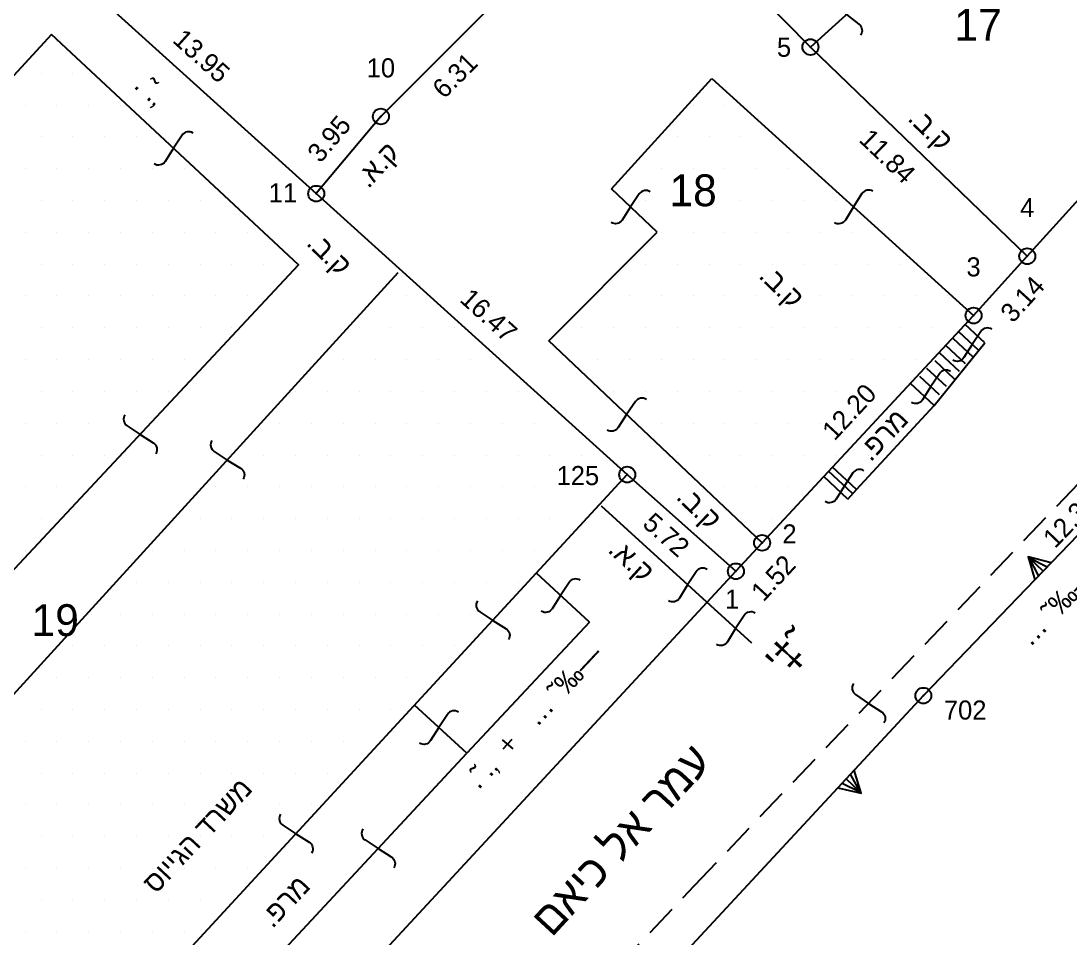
# Model space of a CAD drawing. Header units: feet. Extents: x 199929 to 200372, y 746507 to 746908.
# Drawn here: x 200223.59 to 200264.81, y 746632.27 to 746668.3 of the extents above; entities that cross this region are included whole.
import ezdxf
from ezdxf.enums import TextEntityAlignment as Align

# ---------------------------------------------------------------- set-up
doc = ezdxf.new("R2010")
doc.units = ezdxf.units.FT
doc.header["$LTSCALE"] = 5
doc.header["$MEASUREMENT"] = 0
doc.linetypes.add('HIDDEN', pattern=[0.375, 0.25, -0.125])
doc.layers.get('0').update_dxf_attribs({"linetype": 'CONTINUOUS'})
for name, color, linetype in [('171', 3, 'HIDDEN'), ('1BATIM', 7, 'CONTINUOUS'), ('1KIR-EVEN', 7, 'CONTINUOUS'), ('1MADREGOT', 7, 'CONTINUOUS'), ('1T', 7, 'CONTINUOUS'), ('2NEW_PT', 7, 'CONTINUOUS'), ('701', 3, 'CONTINUOUS'), ('701_H', 3, 'CONTINUOUS'), ('712A', 7, 'CONTINUOUS'), ('728', 3, 'CONTINUOUS'), ('GVUL_C51-', 7, 'CONTINUOUS'), ('NUMLOT_AUTO', 7, 'CONTINUOUS'), ('OLD_FRONTS', 7, 'CONTINUOUS'), ('PRATIM', 7, 'CONTINUOUS'), ('TR_ANOT_FRONTS', 7, 'CONTINUOUS'), ('TR_ANOT_L', 7, 'CONTINUOUS'), ('TR_GUSH_MARKS', 7, 'CONTINUOUS')]:
    doc.layers.add(name, color=color, linetype=linetype)
doc.styles.add('TRHEBTXT', font='HEBTXT.SHX')

# ---------------------------------------------------------------- blocks, each defined once
blk = doc.blocks.new('TRP0002')
at = {"linetype": 'Continuous'}
blk.add_circle((0, 0, 3000), 0.5, dxfattribs=at)
blk.add_point((0, 0))
at = {"style": 'TRHEBTXT', "flags": 8}
blk.add_attdef('NAME', text='', height=1.2, dxfattribs=at).set_placement((0, 2.1), align=Align.BOTTOM_CENTER)
blk.add_attdef('HIGHTM', text='', height=1.6, dxfattribs=at).set_placement((-1, 0), align=Align.RIGHT)
blk.add_attdef('HIGHTC', (1, 0), '', height=1.6, dxfattribs=at)
blk.add_attdef('MARK', text='', height=2, dxfattribs=at).set_placement((0, -1.3), align=Align.TOP_CENTER)
blk = doc.blocks.new('ANOT13')
at = {"style": 'TRHEBTXT', "flags": 8}
blk.add_attdef('TEXT', text='', height=1.28, dxfattribs=at).set_placement((0.044, -1.475), align=Align.TOP_CENTER)
blk = doc.blocks.new('ANOT21')
at = {"style": 'TRHEBTXT', "flags": 8}
blk.add_attdef('TEXT', text='', height=1.28, dxfattribs=at).set_placement((-0.022, -1.475), align=Align.TOP_CENTER)
blk = doc.blocks.new('*X115')
at = {"color": 0}
for p, q in [((200257.5, 746652.5), (200257.5, 746652.5)), ((200258.75, 746652.5), (200258.75, 746652.5)), ((200256.875, 746651.25), (200256.875, 746651.25))]:
    blk.add_line(p, q, dxfattribs=at)
blk = doc.blocks.new('*X117')
at = {"color": 0}
for p, q in [((200225, 746667.5), (200225, 746667.5)), ((200224.375, 746666.25), (200224.375, 746666.25)), ((200225.625, 746666.25), (200225.625, 746666.25)), ((200222.5, 746665), (200222.5, 746665)), ((200223.75, 746665), (200223.75, 746665)), ((200225, 746665), (200225, 746665)), ((200226.25, 746665), (200226.25, 746665)), ((200227.5, 746665), (200227.5, 746665)), ((200221.875, 746663.75), (200221.875, 746663.75)), ((200223.125, 746663.75), (200223.125, 746663.75)), ((200224.375, 746663.75), (200224.375, 746663.75)), ((200225.625, 746663.75), (200225.625, 746663.75)), ((200226.875, 746663.75), (200226.875, 746663.75)), ((200228.125, 746663.75), (200228.125, 746663.75)), ((200220, 746662.5), (200220, 746662.5)), ((200221.25, 746662.5), (200221.25, 746662.5)), ((200222.5, 746662.5), (200222.5, 746662.5)), ((200223.75, 746662.5), (200223.75, 746662.5)), ((200225, 746662.5), (200225, 746662.5)), ((200226.25, 746662.5), (200226.25, 746662.5)), ((200227.5, 746662.5), (200227.5, 746662.5)), ((200228.75, 746662.5), (200228.75, 746662.5)), ((200230, 746662.5), (200230, 746662.5)), ((200219.375, 746661.25), (200219.375, 746661.25)), ((200220.625, 746661.25), (200220.625, 746661.25)), ((200221.875, 746661.25), (200221.875, 746661.25)), ((200223.125, 746661.25), (200223.125, 746661.25)), ((200224.375, 746661.25), (200224.375, 746661.25)), ((200225.625, 746661.25), (200225.625, 746661.25)), ((200226.875, 746661.25), (200226.875, 746661.25)), ((200228.125, 746661.25), (200228.125, 746661.25)), ((200229.375, 746661.25), (200229.375, 746661.25)), ((200230.625, 746661.25), (200230.625, 746661.25)), ((200218.75, 746660), (200218.75, 746660)), ((200220, 746660), (200220, 746660)), ((200221.25, 746660), (200221.25, 746660)), ((200222.5, 746660), (200222.5, 746660)), ((200223.75, 746660), (200223.75, 746660)), ((200225, 746660), (200225, 746660)), ((200226.25, 746660), (200226.25, 746660)), ((200227.5, 746660), (200227.5, 746660)), ((200228.75, 746660), (200228.75, 746660)), ((200230, 746660), (200230, 746660)), ((200231.25, 746660), (200231.25, 746660)), ((200232.5, 746660), (200232.5, 746660)), ((200216.875, 746658.75), (200216.875, 746658.75)), ((200218.125, 746658.75), (200218.125, 746658.75)), ((200219.375, 746658.75), (200219.375, 746658.75)), ((200220.625, 746658.75), (200220.625, 746658.75)), ((200221.875, 746658.75), (200221.875, 746658.75)), ((200223.125, 746658.75), (200223.125, 746658.75)), ((200224.375, 746658.75), (200224.375, 746658.75)), ((200225.625, 746658.75), (200225.625, 746658.75)), ((200226.875, 746658.75), (200226.875, 746658.75)), ((200228.125, 746658.75), (200228.125, 746658.75)), ((200229.375, 746658.75), (200229.375, 746658.75)), ((200230.625, 746658.75), (200230.625, 746658.75)), ((200231.875, 746658.75), (200231.875, 746658.75)), ((200233.125, 746658.75), (200233.125, 746658.75)), ((200234.375, 746658.75), (200234.375, 746658.75)), ((200216.25, 746657.5), (200216.25, 746657.5)), ((200217.5, 746657.5), (200217.5, 746657.5)), ((200218.75, 746657.5), (200218.75, 746657.5)), ((200220, 746657.5), (200220, 746657.5)), ((200221.25, 746657.5), (200221.25, 746657.5)), ((200222.5, 746657.5), (200222.5, 746657.5)), ((200223.75, 746657.5), (200223.75, 746657.5)), ((200225, 746657.5), (200225, 746657.5)), ((200226.25, 746657.5), (200226.25, 746657.5)), ((200227.5, 746657.5), (200227.5, 746657.5)), ((200228.75, 746657.5), (200228.75, 746657.5)), ((200230, 746657.5), (200230, 746657.5)), ((200231.25, 746657.5), (200231.25, 746657.5)), ((200232.5, 746657.5), (200232.5, 746657.5)), ((200214.375, 746656.25), (200214.375, 746656.25)), ((200215.625, 746656.25), (200215.625, 746656.25)), ((200216.875, 746656.25), (200216.875, 746656.25)), ((200218.125, 746656.25), (200218.125, 746656.25)), ((200219.375, 746656.25), (200219.375, 746656.25)), ((200220.625, 746656.25), (200220.625, 746656.25)), ((200221.875, 746656.25), (200221.875, 746656.25)), ((200223.125, 746656.25), (200223.125, 746656.25)), ((200224.375, 746656.25), (200224.375, 746656.25)), ((200225.625, 746656.25), (200225.625, 746656.25)), ((200226.875, 746656.25), (200226.875, 746656.25)), ((200228.125, 746656.25), (200228.125, 746656.25)), ((200229.375, 746656.25), (200229.375, 746656.25)), ((200230.625, 746656.25), (200230.625, 746656.25)), ((200231.875, 746656.25), (200231.875, 746656.25)), ((200213.75, 746655), (200213.75, 746655)), ((200215, 746655), (200215, 746655)), ((200216.25, 746655), (200216.25, 746655)), ((200217.5, 746655), (200217.5, 746655)), ((200218.75, 746655), (200218.75, 746655)), ((200220, 746655), (200220, 746655)), ((200221.25, 746655), (200221.25, 746655)), ((200222.5, 746655), (200222.5, 746655)), ((200223.75, 746655), (200223.75, 746655)), ((200225, 746655), (200225, 746655)), ((200226.25, 746655), (200226.25, 746655)), ((200227.5, 746655), (200227.5, 746655)), ((200228.75, 746655), (200228.75, 746655)), ((200230, 746655), (200230, 746655)), ((200213.125, 746653.75), (200213.125, 746653.75)), ((200214.375, 746653.75), (200214.375, 746653.75)), ((200215.625, 746653.75), (200215.625, 746653.75)), ((200216.875, 746653.75), (200216.875, 746653.75)), ((200218.125, 746653.75), (200218.125, 746653.75)), ((200219.375, 746653.75), (200219.375, 746653.75)), ((200220.625, 746653.75), (200220.625, 746653.75)), ((200221.875, 746653.75), (200221.875, 746653.75)), ((200223.125, 746653.75), (200223.125, 746653.75)), ((200224.375, 746653.75), (200224.375, 746653.75)), ((200225.625, 746653.75), (200225.625, 746653.75)), ((200226.875, 746653.75), (200226.875, 746653.75)), ((200228.125, 746653.75), (200228.125, 746653.75)), ((200229.375, 746653.75), (200229.375, 746653.75)), ((200213.75, 746652.5), (200213.75, 746652.5)), ((200215, 746652.5), (200215, 746652.5)), ((200216.25, 746652.5), (200216.25, 746652.5)), ((200217.5, 746652.5), (200217.5, 746652.5)), ((200218.75, 746652.5), (200218.75, 746652.5)), ((200220, 746652.5), (200220, 746652.5)), ((200221.25, 746652.5), (200221.25, 746652.5)), ((200222.5, 746652.5), (200222.5, 746652.5)), ((200223.75, 746652.5), (200223.75, 746652.5)), ((200225, 746652.5), (200225, 746652.5)), ((200226.25, 746652.5), (200226.25, 746652.5)), ((200227.5, 746652.5), (200227.5, 746652.5)), ((200215.625, 746651.25), (200215.625, 746651.25)), ((200216.875, 746651.25), (200216.875, 746651.25)), ((200218.125, 746651.25), (200218.125, 746651.25)), ((200219.375, 746651.25), (200219.375, 746651.25)), ((200220.625, 746651.25), (200220.625, 746651.25)), ((200221.875, 746651.25), (200221.875, 746651.25)), ((200223.125, 746651.25), (200223.125, 746651.25)), ((200224.375, 746651.25), (200224.375, 746651.25)), ((200225.625, 746651.25), (200225.625, 746651.25)), ((200226.875, 746651.25), (200226.875, 746651.25)), ((200216.25, 746650), (200216.25, 746650)), ((200217.5, 746650), (200217.5, 746650)), ((200218.75, 746650), (200218.75, 746650)), ((200220, 746650), (200220, 746650)), ((200221.25, 746650), (200221.25, 746650)), ((200222.5, 746650), (200222.5, 746650)), ((200223.75, 746650), (200223.75, 746650)), ((200225, 746650), (200225, 746650)), ((200226.25, 746650), (200226.25, 746650)), ((200218.125, 746648.75), (200218.125, 746648.75)), ((200219.375, 746648.75), (200219.375, 746648.75)), ((200220.625, 746648.75), (200220.625, 746648.75)), ((200221.875, 746648.75), (200221.875, 746648.75)), ((200223.125, 746648.75), (200223.125, 746648.75)), ((200224.375, 746648.75), (200224.375, 746648.75)), ((200220, 746647.5), (200220, 746647.5)), ((200221.25, 746647.5), (200221.25, 746647.5)), ((200222.5, 746647.5), (200222.5, 746647.5)), ((200223.75, 746647.5), (200223.75, 746647.5)), ((200220.625, 746646.25), (200220.625, 746646.25)), ((200221.875, 746646.25), (200221.875, 746646.25))]:
    blk.add_line(p, q, dxfattribs=at)
blk = doc.blocks.new('*X119')
at = {"color": 0}
for p, q in [((200250, 746665), (200250, 746665)), ((200251.25, 746665), (200251.25, 746665)), ((200249.375, 746663.75), (200249.375, 746663.75)), ((200250.625, 746663.75), (200250.625, 746663.75)), ((200251.875, 746663.75), (200251.875, 746663.75)), ((200253.125, 746663.75), (200253.125, 746663.75)), ((200248.75, 746662.5), (200248.75, 746662.5)), ((200250, 746662.5), (200250, 746662.5)), ((200251.25, 746662.5), (200251.25, 746662.5)), ((200252.5, 746662.5), (200252.5, 746662.5)), ((200253.75, 746662.5), (200253.75, 746662.5)), ((200248.125, 746661.25), (200248.125, 746661.25)), ((200249.375, 746661.25), (200249.375, 746661.25)), ((200250.625, 746661.25), (200250.625, 746661.25)), ((200251.875, 746661.25), (200251.875, 746661.25)), ((200253.125, 746661.25), (200253.125, 746661.25)), ((200254.375, 746661.25), (200254.375, 746661.25)), ((200255.625, 746661.25), (200255.625, 746661.25)), ((200248.75, 746660), (200248.75, 746660)), ((200250, 746660), (200250, 746660)), ((200251.25, 746660), (200251.25, 746660)), ((200252.5, 746660), (200252.5, 746660)), ((200253.75, 746660), (200253.75, 746660)), ((200255, 746660), (200255, 746660)), ((200256.25, 746660), (200256.25, 746660)), ((200248.125, 746658.75), (200248.125, 746658.75)), ((200249.375, 746658.75), (200249.375, 746658.75)), ((200250.625, 746658.75), (200250.625, 746658.75)), ((200251.875, 746658.75), (200251.875, 746658.75)), ((200253.125, 746658.75), (200253.125, 746658.75)), ((200254.375, 746658.75), (200254.375, 746658.75)), ((200255.625, 746658.75), (200255.625, 746658.75)), ((200256.875, 746658.75), (200256.875, 746658.75)), ((200258.125, 746658.75), (200258.125, 746658.75)), ((200246.25, 746657.5), (200246.25, 746657.5)), ((200247.5, 746657.5), (200247.5, 746657.5)), ((200248.75, 746657.5), (200248.75, 746657.5)), ((200250, 746657.5), (200250, 746657.5)), ((200251.25, 746657.5), (200251.25, 746657.5)), ((200252.5, 746657.5), (200252.5, 746657.5)), ((200253.75, 746657.5), (200253.75, 746657.5)), ((200255, 746657.5), (200255, 746657.5)), ((200256.25, 746657.5), (200256.25, 746657.5)), ((200257.5, 746657.5), (200257.5, 746657.5)), ((200258.75, 746657.5), (200258.75, 746657.5)), ((200260, 746657.5), (200260, 746657.5)), ((200245.625, 746656.25), (200245.625, 746656.25)), ((200246.875, 746656.25), (200246.875, 746656.25)), ((200248.125, 746656.25), (200248.125, 746656.25)), ((200249.375, 746656.25), (200249.375, 746656.25)), ((200250.625, 746656.25), (200250.625, 746656.25)), ((200251.875, 746656.25), (200251.875, 746656.25)), ((200253.125, 746656.25), (200253.125, 746656.25)), ((200254.375, 746656.25), (200254.375, 746656.25)), ((200255.625, 746656.25), (200255.625, 746656.25)), ((200256.875, 746656.25), (200256.875, 746656.25)), ((200258.125, 746656.25), (200258.125, 746656.25)), ((200259.375, 746656.25), (200259.375, 746656.25)), ((200246.25, 746655), (200246.25, 746655)), ((200247.5, 746655), (200247.5, 746655)), ((200248.75, 746655), (200248.75, 746655)), ((200250, 746655), (200250, 746655)), ((200251.25, 746655), (200251.25, 746655)), ((200252.5, 746655), (200252.5, 746655)), ((200253.75, 746655), (200253.75, 746655)), ((200255, 746655), (200255, 746655)), ((200256.25, 746655), (200256.25, 746655)), ((200257.5, 746655), (200257.5, 746655)), ((200258.75, 746655), (200258.75, 746655)), ((200246.875, 746653.75), (200246.875, 746653.75)), ((200248.125, 746653.75), (200248.125, 746653.75)), ((200249.375, 746653.75), (200249.375, 746653.75)), ((200250.625, 746653.75), (200250.625, 746653.75)), ((200251.875, 746653.75), (200251.875, 746653.75)), ((200253.125, 746653.75), (200253.125, 746653.75)), ((200254.375, 746653.75), (200254.375, 746653.75)), ((200255.625, 746653.75), (200255.625, 746653.75)), ((200256.875, 746653.75), (200256.875, 746653.75)), ((200258.125, 746653.75), (200258.125, 746653.75)), ((200248.75, 746652.5), (200248.75, 746652.5)), ((200250, 746652.5), (200250, 746652.5)), ((200251.25, 746652.5), (200251.25, 746652.5)), ((200252.5, 746652.5), (200252.5, 746652.5)), ((200253.75, 746652.5), (200253.75, 746652.5)), ((200255, 746652.5), (200255, 746652.5)), ((200256.25, 746652.5), (200256.25, 746652.5)), ((200249.375, 746651.25), (200249.375, 746651.25)), ((200250.625, 746651.25), (200250.625, 746651.25)), ((200251.875, 746651.25), (200251.875, 746651.25)), ((200253.125, 746651.25), (200253.125, 746651.25)), ((200254.375, 746651.25), (200254.375, 746651.25)), ((200255.625, 746651.25), (200255.625, 746651.25)), ((200251.25, 746650), (200251.25, 746650)), ((200252.5, 746650), (200252.5, 746650)), ((200253.75, 746650), (200253.75, 746650)), ((200251.875, 746648.75), (200251.875, 746648.75)), ((200253.125, 746648.75), (200253.125, 746648.75))]:
    blk.add_line(p, q, dxfattribs=at)
blk = doc.blocks.new('*X122')
at = {"color": 0}
for p, q in [((200238.75, 746657.5), (200238.75, 746657.5)), ((200236.875, 746656.25), (200236.875, 746656.25)), ((200238.125, 746656.25), (200238.125, 746656.25)), ((200239.375, 746656.25), (200239.375, 746656.25)), ((200240.625, 746656.25), (200240.625, 746656.25)), ((200236.25, 746655), (200236.25, 746655)), ((200237.5, 746655), (200237.5, 746655)), ((200238.75, 746655), (200238.75, 746655)), ((200240, 746655), (200240, 746655)), ((200241.25, 746655), (200241.25, 746655)), ((200234.375, 746653.75), (200234.375, 746653.75)), ((200235.625, 746653.75), (200235.625, 746653.75)), ((200236.875, 746653.75), (200236.875, 746653.75)), ((200238.125, 746653.75), (200238.125, 746653.75)), ((200239.375, 746653.75), (200239.375, 746653.75)), ((200240.625, 746653.75), (200240.625, 746653.75)), ((200241.875, 746653.75), (200241.875, 746653.75)), ((200243.125, 746653.75), (200243.125, 746653.75)), ((200233.75, 746652.5), (200233.75, 746652.5)), ((200235, 746652.5), (200235, 746652.5)), ((200236.25, 746652.5), (200236.25, 746652.5)), ((200237.5, 746652.5), (200237.5, 746652.5)), ((200238.75, 746652.5), (200238.75, 746652.5)), ((200240, 746652.5), (200240, 746652.5)), ((200241.25, 746652.5), (200241.25, 746652.5)), ((200242.5, 746652.5), (200242.5, 746652.5)), ((200243.75, 746652.5), (200243.75, 746652.5)), ((200231.875, 746651.25), (200231.875, 746651.25)), ((200233.125, 746651.25), (200233.125, 746651.25)), ((200234.375, 746651.25), (200234.375, 746651.25)), ((200235.625, 746651.25), (200235.625, 746651.25)), ((200236.875, 746651.25), (200236.875, 746651.25)), ((200238.125, 746651.25), (200238.125, 746651.25)), ((200239.375, 746651.25), (200239.375, 746651.25)), ((200240.625, 746651.25), (200240.625, 746651.25)), ((200241.875, 746651.25), (200241.875, 746651.25)), ((200243.125, 746651.25), (200243.125, 746651.25)), ((200244.375, 746651.25), (200244.375, 746651.25)), ((200245.625, 746651.25), (200245.625, 746651.25)), ((200231.25, 746650), (200231.25, 746650)), ((200232.5, 746650), (200232.5, 746650)), ((200233.75, 746650), (200233.75, 746650)), ((200235, 746650), (200235, 746650)), ((200236.25, 746650), (200236.25, 746650)), ((200237.5, 746650), (200237.5, 746650)), ((200238.75, 746650), (200238.75, 746650)), ((200240, 746650), (200240, 746650)), ((200241.25, 746650), (200241.25, 746650)), ((200242.5, 746650), (200242.5, 746650)), ((200243.75, 746650), (200243.75, 746650)), ((200245, 746650), (200245, 746650)), ((200246.25, 746650), (200246.25, 746650)), ((200230.625, 746648.75), (200230.625, 746648.75)), ((200231.875, 746648.75), (200231.875, 746648.75)), ((200233.125, 746648.75), (200233.125, 746648.75)), ((200234.375, 746648.75), (200234.375, 746648.75)), ((200235.625, 746648.75), (200235.625, 746648.75)), ((200236.875, 746648.75), (200236.875, 746648.75)), ((200238.125, 746648.75), (200238.125, 746648.75)), ((200239.375, 746648.75), (200239.375, 746648.75)), ((200240.625, 746648.75), (200240.625, 746648.75)), ((200241.875, 746648.75), (200241.875, 746648.75)), ((200243.125, 746648.75), (200243.125, 746648.75)), ((200244.375, 746648.75), (200244.375, 746648.75)), ((200228.75, 746647.5), (200228.75, 746647.5)), ((200230, 746647.5), (200230, 746647.5)), ((200231.25, 746647.5), (200231.25, 746647.5)), ((200232.5, 746647.5), (200232.5, 746647.5)), ((200233.75, 746647.5), (200233.75, 746647.5)), ((200235, 746647.5), (200235, 746647.5)), ((200236.25, 746647.5), (200236.25, 746647.5)), ((200237.5, 746647.5), (200237.5, 746647.5)), ((200238.75, 746647.5), (200238.75, 746647.5)), ((200240, 746647.5), (200240, 746647.5)), ((200241.25, 746647.5), (200241.25, 746647.5)), ((200242.5, 746647.5), (200242.5, 746647.5)), ((200243.75, 746647.5), (200243.75, 746647.5)), ((200228.125, 746646.25), (200228.125, 746646.25)), ((200229.375, 746646.25), (200229.375, 746646.25)), ((200230.625, 746646.25), (200230.625, 746646.25)), ((200231.875, 746646.25), (200231.875, 746646.25)), ((200233.125, 746646.25), (200233.125, 746646.25)), ((200234.375, 746646.25), (200234.375, 746646.25)), ((200235.625, 746646.25), (200235.625, 746646.25)), ((200236.875, 746646.25), (200236.875, 746646.25)), ((200238.125, 746646.25), (200238.125, 746646.25)), ((200239.375, 746646.25), (200239.375, 746646.25)), ((200240.625, 746646.25), (200240.625, 746646.25)), ((200241.875, 746646.25), (200241.875, 746646.25)), ((200243.125, 746646.25), (200243.125, 746646.25)), ((200226.25, 746645), (200226.25, 746645)), ((200227.5, 746645), (200227.5, 746645)), ((200228.75, 746645), (200228.75, 746645)), ((200230, 746645), (200230, 746645)), ((200231.25, 746645), (200231.25, 746645)), ((200232.5, 746645), (200232.5, 746645)), ((200233.75, 746645), (200233.75, 746645)), ((200235, 746645), (200235, 746645)), ((200236.25, 746645), (200236.25, 746645)), ((200237.5, 746645), (200237.5, 746645)), ((200238.75, 746645), (200238.75, 746645)), ((200240, 746645), (200240, 746645)), ((200241.25, 746645), (200241.25, 746645)), ((200225.625, 746643.75), (200225.625, 746643.75)), ((200226.875, 746643.75), (200226.875, 746643.75)), ((200228.125, 746643.75), (200228.125, 746643.75)), ((200229.375, 746643.75), (200229.375, 746643.75)), ((200230.625, 746643.75), (200230.625, 746643.75)), ((200231.875, 746643.75), (200231.875, 746643.75)), ((200233.125, 746643.75), (200233.125, 746643.75)), ((200234.375, 746643.75), (200234.375, 746643.75)), ((200235.625, 746643.75), (200235.625, 746643.75)), ((200236.875, 746643.75), (200236.875, 746643.75)), ((200238.125, 746643.75), (200238.125, 746643.75)), ((200239.375, 746643.75), (200239.375, 746643.75)), ((200240.625, 746643.75), (200240.625, 746643.75)), ((200225, 746642.5), (200225, 746642.5)), ((200226.25, 746642.5), (200226.25, 746642.5)), ((200227.5, 746642.5), (200227.5, 746642.5)), ((200228.75, 746642.5), (200228.75, 746642.5)), ((200230, 746642.5), (200230, 746642.5)), ((200231.25, 746642.5), (200231.25, 746642.5)), ((200232.5, 746642.5), (200232.5, 746642.5)), ((200233.75, 746642.5), (200233.75, 746642.5)), ((200235, 746642.5), (200235, 746642.5)), ((200236.25, 746642.5), (200236.25, 746642.5)), ((200237.5, 746642.5), (200237.5, 746642.5)), ((200238.75, 746642.5), (200238.75, 746642.5)), ((200223.125, 746641.25), (200223.125, 746641.25)), ((200224.375, 746641.25), (200224.375, 746641.25)), ((200225.625, 746641.25), (200225.625, 746641.25)), ((200226.875, 746641.25), (200226.875, 746641.25)), ((200228.125, 746641.25), (200228.125, 746641.25)), ((200229.375, 746641.25), (200229.375, 746641.25)), ((200230.625, 746641.25), (200230.625, 746641.25)), ((200231.875, 746641.25), (200231.875, 746641.25)), ((200233.125, 746641.25), (200233.125, 746641.25)), ((200234.375, 746641.25), (200234.375, 746641.25)), ((200235.625, 746641.25), (200235.625, 746641.25)), ((200236.875, 746641.25), (200236.875, 746641.25)), ((200238.125, 746641.25), (200238.125, 746641.25)), ((200222.5, 746640), (200222.5, 746640)), ((200223.75, 746640), (200223.75, 746640)), ((200225, 746640), (200225, 746640)), ((200226.25, 746640), (200226.25, 746640)), ((200227.5, 746640), (200227.5, 746640)), ((200228.75, 746640), (200228.75, 746640)), ((200230, 746640), (200230, 746640)), ((200231.25, 746640), (200231.25, 746640)), ((200232.5, 746640), (200232.5, 746640)), ((200233.75, 746640), (200233.75, 746640)), ((200235, 746640), (200235, 746640)), ((200236.25, 746640), (200236.25, 746640)), ((200220.625, 746638.75), (200220.625, 746638.75)), ((200221.875, 746638.75), (200221.875, 746638.75)), ((200223.125, 746638.75), (200223.125, 746638.75)), ((200224.375, 746638.75), (200224.375, 746638.75)), ((200225.625, 746638.75), (200225.625, 746638.75)), ((200226.875, 746638.75), (200226.875, 746638.75)), ((200228.125, 746638.75), (200228.125, 746638.75)), ((200229.375, 746638.75), (200229.375, 746638.75)), ((200230.625, 746638.75), (200230.625, 746638.75)), ((200231.875, 746638.75), (200231.875, 746638.75)), ((200233.125, 746638.75), (200233.125, 746638.75)), ((200234.375, 746638.75), (200234.375, 746638.75)), ((200235.625, 746638.75), (200235.625, 746638.75)), ((200220, 746637.5), (200220, 746637.5)), ((200221.25, 746637.5), (200221.25, 746637.5)), ((200222.5, 746637.5), (200222.5, 746637.5)), ((200223.75, 746637.5), (200223.75, 746637.5)), ((200225, 746637.5), (200225, 746637.5)), ((200226.25, 746637.5), (200226.25, 746637.5)), ((200227.5, 746637.5), (200227.5, 746637.5)), ((200228.75, 746637.5), (200228.75, 746637.5)), ((200230, 746637.5), (200230, 746637.5)), ((200231.25, 746637.5), (200231.25, 746637.5)), ((200232.5, 746637.5), (200232.5, 746637.5)), ((200233.75, 746637.5), (200233.75, 746637.5)), ((200235, 746637.5), (200235, 746637.5)), ((200219.375, 746636.25), (200219.375, 746636.25)), ((200220.625, 746636.25), (200220.625, 746636.25)), ((200221.875, 746636.25), (200221.875, 746636.25)), ((200223.125, 746636.25), (200223.125, 746636.25)), ((200224.375, 746636.25), (200224.375, 746636.25)), ((200225.625, 746636.25), (200225.625, 746636.25)), ((200226.875, 746636.25), (200226.875, 746636.25)), ((200228.125, 746636.25), (200228.125, 746636.25)), ((200229.375, 746636.25), (200229.375, 746636.25)), ((200230.625, 746636.25), (200230.625, 746636.25)), ((200231.875, 746636.25), (200231.875, 746636.25)), ((200233.125, 746636.25), (200233.125, 746636.25)), ((200217.5, 746635), (200217.5, 746635)), ((200218.75, 746635), (200218.75, 746635)), ((200220, 746635), (200220, 746635)), ((200221.25, 746635), (200221.25, 746635)), ((200222.5, 746635), (200222.5, 746635)), ((200223.75, 746635), (200223.75, 746635)), ((200225, 746635), (200225, 746635)), ((200226.25, 746635), (200226.25, 746635)), ((200227.5, 746635), (200227.5, 746635)), ((200228.75, 746635), (200228.75, 746635)), ((200230, 746635), (200230, 746635)), ((200231.25, 746635), (200231.25, 746635)), ((200232.5, 746635), (200232.5, 746635)), ((200216.875, 746633.75), (200216.875, 746633.75)), ((200218.125, 746633.75), (200218.125, 746633.75)), ((200219.375, 746633.75), (200219.375, 746633.75)), ((200220.625, 746633.75), (200220.625, 746633.75)), ((200221.875, 746633.75), (200221.875, 746633.75)), ((200223.125, 746633.75), (200223.125, 746633.75)), ((200224.375, 746633.75), (200224.375, 746633.75)), ((200225.625, 746633.75), (200225.625, 746633.75)), ((200226.875, 746633.75), (200226.875, 746633.75)), ((200228.125, 746633.75), (200228.125, 746633.75)), ((200229.375, 746633.75), (200229.375, 746633.75)), ((200230.625, 746633.75), (200230.625, 746633.75)), ((200215, 746632.5), (200215, 746632.5)), ((200216.25, 746632.5), (200216.25, 746632.5)), ((200217.5, 746632.5), (200217.5, 746632.5)), ((200218.75, 746632.5), (200218.75, 746632.5)), ((200220, 746632.5), (200220, 746632.5)), ((200221.25, 746632.5), (200221.25, 746632.5)), ((200222.5, 746632.5), (200222.5, 746632.5)), ((200223.75, 746632.5), (200223.75, 746632.5)), ((200225, 746632.5), (200225, 746632.5)), ((200226.25, 746632.5), (200226.25, 746632.5)), ((200227.5, 746632.5), (200227.5, 746632.5)), ((200228.75, 746632.5), (200228.75, 746632.5)), ((200230, 746632.5), (200230, 746632.5)), ((200214.375, 746631.25), (200214.375, 746631.25)), ((200215.625, 746631.25), (200215.625, 746631.25)), ((200216.875, 746631.25), (200216.875, 746631.25)), ((200218.125, 746631.25), (200218.125, 746631.25)), ((200219.375, 746631.25), (200219.375, 746631.25)), ((200220.625, 746631.25), (200220.625, 746631.25)), ((200221.875, 746631.25), (200221.875, 746631.25)), ((200223.125, 746631.25), (200223.125, 746631.25)), ((200224.375, 746631.25), (200224.375, 746631.25)), ((200225.625, 746631.25), (200225.625, 746631.25)), ((200226.875, 746631.25), (200226.875, 746631.25)), ((200228.125, 746631.25), (200228.125, 746631.25)), ((200229.375, 746631.25), (200229.375, 746631.25)), ((200212.5, 746630), (200212.5, 746630)), ((200213.75, 746630), (200213.75, 746630)), ((200215, 746630), (200215, 746630)), ((200216.25, 746630), (200216.25, 746630)), ((200217.5, 746630), (200217.5, 746630)), ((200218.75, 746630), (200218.75, 746630)), ((200220, 746630), (200220, 746630)), ((200221.25, 746630), (200221.25, 746630)), ((200222.5, 746630), (200222.5, 746630)), ((200223.75, 746630), (200223.75, 746630)), ((200225, 746630), (200225, 746630)), ((200226.25, 746630), (200226.25, 746630)), ((200227.5, 746630), (200227.5, 746630)), ((200211.875, 746628.75), (200211.875, 746628.75)), ((200213.125, 746628.75), (200213.125, 746628.75)), ((200214.375, 746628.75), (200214.375, 746628.75)), ((200215.625, 746628.75), (200215.625, 746628.75)), ((200216.875, 746628.75), (200216.875, 746628.75)), ((200218.125, 746628.75), (200218.125, 746628.75)), ((200219.375, 746628.75), (200219.375, 746628.75)), ((200220.625, 746628.75), (200220.625, 746628.75)), ((200221.875, 746628.75), (200221.875, 746628.75)), ((200223.125, 746628.75), (200223.125, 746628.75)), ((200224.375, 746628.75), (200224.375, 746628.75)), ((200225.625, 746628.75), (200225.625, 746628.75)), ((200226.875, 746628.75), (200226.875, 746628.75)), ((200211.25, 746627.5), (200211.25, 746627.5)), ((200212.5, 746627.5), (200212.5, 746627.5)), ((200213.75, 746627.5), (200213.75, 746627.5)), ((200215, 746627.5), (200215, 746627.5)), ((200216.25, 746627.5), (200216.25, 746627.5)), ((200217.5, 746627.5), (200217.5, 746627.5)), ((200218.75, 746627.5), (200218.75, 746627.5)), ((200220, 746627.5), (200220, 746627.5)), ((200221.25, 746627.5), (200221.25, 746627.5)), ((200222.5, 746627.5), (200222.5, 746627.5)), ((200223.75, 746627.5), (200223.75, 746627.5)), ((200225, 746627.5), (200225, 746627.5)), ((200209.375, 746626.25), (200209.375, 746626.25)), ((200210.625, 746626.25), (200210.625, 746626.25)), ((200211.875, 746626.25), (200211.875, 746626.25)), ((200213.125, 746626.25), (200213.125, 746626.25)), ((200214.375, 746626.25), (200214.375, 746626.25)), ((200215.625, 746626.25), (200215.625, 746626.25)), ((200216.875, 746626.25), (200216.875, 746626.25)), ((200218.125, 746626.25), (200218.125, 746626.25)), ((200219.375, 746626.25), (200219.375, 746626.25)), ((200220.625, 746626.25), (200220.625, 746626.25)), ((200221.875, 746626.25), (200221.875, 746626.25)), ((200223.125, 746626.25), (200223.125, 746626.25)), ((200224.375, 746626.25), (200224.375, 746626.25)), ((200208.75, 746625), (200208.75, 746625)), ((200210, 746625), (200210, 746625)), ((200211.25, 746625), (200211.25, 746625)), ((200212.5, 746625), (200212.5, 746625)), ((200213.75, 746625), (200213.75, 746625)), ((200215, 746625), (200215, 746625)), ((200216.25, 746625), (200216.25, 746625)), ((200217.5, 746625), (200217.5, 746625)), ((200218.75, 746625), (200218.75, 746625)), ((200220, 746625), (200220, 746625)), ((200221.25, 746625), (200221.25, 746625)), ((200222.5, 746625), (200222.5, 746625)), ((200210.625, 746623.75), (200210.625, 746623.75)), ((200211.875, 746623.75), (200211.875, 746623.75)), ((200213.125, 746623.75), (200213.125, 746623.75)), ((200214.375, 746623.75), (200214.375, 746623.75)), ((200215.625, 746623.75), (200215.625, 746623.75)), ((200216.875, 746623.75), (200216.875, 746623.75)), ((200218.125, 746623.75), (200218.125, 746623.75)), ((200219.375, 746623.75), (200219.375, 746623.75)), ((200220.625, 746623.75), (200220.625, 746623.75)), ((200221.875, 746623.75), (200221.875, 746623.75)), ((200211.25, 746622.5), (200211.25, 746622.5)), ((200212.5, 746622.5), (200212.5, 746622.5)), ((200213.75, 746622.5), (200213.75, 746622.5)), ((200215, 746622.5), (200215, 746622.5)), ((200216.25, 746622.5), (200216.25, 746622.5)), ((200217.5, 746622.5), (200217.5, 746622.5)), ((200218.75, 746622.5), (200218.75, 746622.5)), ((200220, 746622.5), (200220, 746622.5)), ((200221.25, 746622.5), (200221.25, 746622.5)), ((200213.125, 746621.25), (200213.125, 746621.25)), ((200214.375, 746621.25), (200214.375, 746621.25)), ((200215.625, 746621.25), (200215.625, 746621.25)), ((200216.875, 746621.25), (200216.875, 746621.25)), ((200218.125, 746621.25), (200218.125, 746621.25)), ((200219.375, 746621.25), (200219.375, 746621.25)), ((200213.75, 746620), (200213.75, 746620)), ((200215, 746620), (200215, 746620)), ((200216.25, 746620), (200216.25, 746620)), ((200217.5, 746620), (200217.5, 746620)), ((200218.75, 746620), (200218.75, 746620)), ((200215.625, 746618.75), (200215.625, 746618.75)), ((200216.875, 746618.75), (200216.875, 746618.75)), ((200216.25, 746617.5), (200216.25, 746617.5))]:
    blk.add_line(p, q, dxfattribs=at)
blk = doc.blocks.new('TR_FRONT')
at = {"style": 'TRHEBTXT', "flags": 8}
blk.add_attdef('FRONT', text='', height=1.2, dxfattribs=at).set_placement((0, -1), align=Align.TOP_CENTER)
blk = doc.blocks.new('ANOT105')
blk.add_lwpolyline([(0.255, 1.539, 0.414214), (-0.158, 0.965), (0, 0), (0.184, -0.968, -0.414214), (-0.213, -1.553)], format="xyb")
blk = doc.blocks.new('TR_LOT')
at = {"flags": 8}
blk.add_attdef('LOT', (0, 0), '', height=2, dxfattribs=at)
blk = doc.blocks.new('GUSHMARK')
for p, q in [((-0.025, 0.772), (-0.262, 0.028)), ((0, 0.867), (0, 0)), ((0.023, 0.765), (0.24, 0.036))]:
    blk.add_line(p, q)
at = {"layer": 'TR_GUSH_MARKS'}
blk.add_lwpolyline([(0.501, 0), (0, 0.867), (-0.501, 0)], close=True, dxfattribs=at)
blk = doc.blocks.new('ANOT101')
at = {"xscale": 1.5, "yscale": 1.5, "zscale": 1.5}
blk.add_blockref('GUSHMARK', (0, 0), dxfattribs=at)
blk = doc.blocks.new('ANOT11')
at = {"style": 'TRHEBTXT', "flags": 8}
blk.add_attdef('TEXT', text='', height=1.28, dxfattribs=at).set_placement((-0.066, -1.475), align=Align.TOP_CENTER)
blk = doc.blocks.new('ANOT12')
at = {"style": 'TRHEBTXT', "flags": 8}
blk.add_attdef('TEXT', text='', height=1.28, dxfattribs=at).set_placement((0.044, -1.475), align=Align.TOP_CENTER)
blk = doc.blocks.new('*U288')
at = {"layer": '1T', "style": 'TRHEBTXT'}
blk.add_text(" '‡˜", height=1.2, rotation=47.392, dxfattribs=at).set_placement((200253.344, 746642.144))

msp = doc.modelspace()

# ---------------------------------------------------------------- linework, layer by layer
at = {"layer": '171'}
msp.add_lwpolyline([(200197.85, 746572.54), (200197.08, 746573.6), (200196.88, 746574.42), (200196.88, 746575.11), (200196.99, 746575.53), (200197.27, 746576.62), (200202.88, 746583.47), (200209.21, 746590.08), (200219.84, 746601.48), (200228.48, 746610.85), (200239.3, 746622.95), (200250.05, 746634.33), (200267.23, 746652.32), (200271.31, 746655.87), (200275.04, 746657.64), (200275.72, 746657.48), (200276.08, 746657.38), (200277.39, 746656.12)], dxfattribs=at)
at = {"layer": '1BATIM'}
msp.add_line((200256.55, 746669.03), (200254.61, 746667.28), dxfattribs=at)
at = {"layer": '1KIR-EVEN'}
for p, q in [((200246.38, 746649.25), (200252.29, 746643.87)), ((200245.93, 746644.68), (200243.839, 746646.61)), ((200245.93, 746644.68), (200241.11, 746639.53))]:
    msp.add_line(p, q, dxfattribs=at)
at = {"layer": '1MADREGOT'}
for p, q in [((200261.46, 746655.66), (200260.691, 746656.376)), ((200261.002, 746655.095), (200260.233, 746655.811)), ((200261.218, 746655.364), (200260.448, 746656.08)), ((200259.47, 746653.2), (200261.46, 746655.66)), ((200260.706, 746654.827), (200259.937, 746655.543)), ((200260.276, 746654.235), (200259.506, 746654.951)), ((200260.464, 746654.531), (200259.695, 746655.247)), ((200259.953, 746653.939), (200259.183, 746654.655)), ((200259.684, 746653.617), (200258.914, 746654.333)), ((200259.47, 746653.2), (200258.54, 746654.065)), ((200256.08, 746649.52), (200255.132, 746650.402)), ((200256.268, 746649.735), (200255.32, 746650.618)), ((200256.42, 746649.9), (200255.479, 746650.776)), ((200256.08, 746649.52), (200256.42, 746649.9))]:
    msp.add_line(p, q, dxfattribs=at)
at = {"layer": '701'}
msp.add_lwpolyline([(200224.79, 746667.77), (200211.81, 746653.67), (200221.66, 746645), (200234.49, 746658.72), (200224.79, 746667.77)], dxfattribs=at)
at = {"layer": '712A'}
for p, q in [((200256.42, 746649.9), (200259.47, 746653.2)), ((200241.11, 746639.53), (200239.055, 746641.426)), ((200228.17, 746625.65), (200241.11, 746639.53))]:
    msp.add_line(p, q, dxfattribs=at)
at = {"layer": '728'}
for p, q in [((200246.79, 746661.71), (200250.74, 746666.05)), ((200250.74, 746666.05), (200261.02, 746656.73)), ((200248.59, 746660.01), (200246.79, 746661.71)), ((200244.33, 746655.74), (200248.59, 746660.01)), ((200207.98, 746625.05), (200238.41, 746658.42)), ((200252.71, 746647.8), (200244.33, 746655.74)), ((200216.45, 746616.93), (200247.41, 746650.48))]:
    msp.add_line(p, q, dxfattribs=at)
at = {"layer": 'GVUL_C51-'}
for p, q in [((200224.84, 746670.87), (200235.19, 746661.52)), ((200254.61, 746667.28), (200251.19, 746670.75)), ((200242.19, 746669.02), (200237.73, 746664.55)), ((200263.13, 746659.06), (200254.61, 746667.28)), ((200263.13, 746659.06), (200270.3, 746667.013)), ((200237.73, 746664.55), (200235.19, 746661.52)), ((200235.19, 746661.52), (200247.41, 746650.48)), ((200261.02, 746656.73), (200263.13, 746659.06)), ((200252.71, 746647.8), (200261.02, 746656.73)), ((200247.41, 746650.48), (200251.68, 746646.68)), ((200259.047, 746641.796), (200267.643, 746650.726)), ((200251.68, 746646.68), (200252.71, 746647.8)), ((200251.68, 746646.68), (200220.11, 746612.61)), ((200205.463, 746584.044), (200259.047, 746641.796))]:
    msp.add_line(p, q, dxfattribs=at)
at = {"layer": 'TR_ANOT_L'}
for p, q in [((200242.492, 746640.061), (200242.916, 746639.707)), ((200242.541, 746639.701), (200242.89, 746640.087))]:
    msp.add_line(p, q, dxfattribs=at)

# ---------------------------------------------------------------- block references
msp.add_blockref('*U288', (0, 0))
at = {"layer": '2NEW_PT'}
ref = msp.add_blockref('TRP0002', (200254.61, 746667.28), dxfattribs=dict(at, xscale=0.625, yscale=0.625, zscale=0.625))
ref.add_attrib('NAME', '5', dxfattribs={"layer": '0', "height": 0.75, "style": 'TRHEBTXT', "flags": 8}).set_placement((200253.572, 746666.673), align=Align.BOTTOM_CENTER)
at = {"layer": '2NEW_PT', "xscale": 0.625, "yscale": 0.625, "zscale": 0.625}
for p, values in [((200237.73, 746664.55), {'NAME': '10'}), ((200263.13, 746659.06), {'NAME': '4'}), ((200261.02, 746656.73), {'NAME': '3'})]:
    msp.add_blockref('TRP0002', p, dxfattribs=at).add_auto_attribs(values)
at = {"layer": '2NEW_PT'}
ref = msp.add_blockref('TRP0002', (200235.19, 746661.52), dxfattribs=dict(at, xscale=0.625, yscale=0.625, zscale=0.625))
ref.add_attrib('NAME', '11', dxfattribs={"layer": '0', "height": 0.75, "style": 'TRHEBTXT', "flags": 8}).set_placement((200233.879, 746660.956), align=Align.BOTTOM_CENTER)
ref = msp.add_blockref('TRP0002', (200247.41, 746650.48), dxfattribs=dict(at, xscale=0.625, yscale=0.625, zscale=0.625))
ref.add_attrib('NAME', '125', dxfattribs={"layer": '0', "height": 0.75, "style": 'TRHEBTXT', "flags": 8}).set_placement((200245.47, 746649.843), align=Align.BOTTOM_CENTER)
ref = msp.add_blockref('TRP0002', (200252.71, 746647.8), dxfattribs=dict(at, xscale=0.625, yscale=0.625, zscale=0.625))
ref.add_attrib('NAME', '2', dxfattribs={"layer": '0', "height": 0.75, "style": 'TRHEBTXT', "flags": 8}).set_placement((200253.786, 746647.549), align=Align.BOTTOM_CENTER)
ref = msp.add_blockref('TRP0002', (200251.68, 746646.68), dxfattribs=dict(at, xscale=0.625, yscale=0.625, zscale=0.625))
ref.add_attrib('NAME', '1', dxfattribs={"layer": '0', "height": 0.75, "style": 'TRHEBTXT', "flags": 8}).set_placement((200251.534, 746644.989), align=Align.BOTTOM_CENTER)
ref = msp.add_blockref('TRP0002', (200259.047, 746641.796), dxfattribs=dict(at, xscale=0.625, yscale=0.625, zscale=0.625))
ref.add_attrib('NAME', '702', dxfattribs={"layer": '0', "height": 0.75, "style": 'TRHEBTXT', "flags": 8}).set_placement((200260.69, 746640.629), align=Align.BOTTOM_CENTER)
at = {"layer": '701_H'}
for name in ['*X117', '*X119', '*X122', '*X115']:
    msp.add_blockref(name, (0, 0), dxfattribs=at)
at = {"layer": 'NUMLOT_AUTO'}
ref = msp.add_blockref('TR_LOT', (200259.133, 746670.514), dxfattribs=dict(at, xscale=0.625, yscale=0.625, zscale=0.625))
ref.add_attrib('LOT', '17', (200260.266, 746667.526), dxfattribs={"layer": '0', "height": 1.25, "flags": 8})
at = {"layer": 'NUMLOT_AUTO', "xscale": 0.625, "yscale": 0.625, "zscale": 0.625}
for p, values in [((200249.069, 746661.026), {'LOT': '18'}), ((200224.003, 746644.137), {'LOT': '19'})]:
    msp.add_blockref('TR_LOT', p, dxfattribs=at).add_auto_attribs(values)
at = {"layer": 'OLD_FRONTS'}
ref = msp.add_blockref('TR_FRONT', (200230.015, 746666.195), dxfattribs=dict(at, xscale=0.625, yscale=0.625, zscale=0.625, rotation=137.9059209997402))
ref.add_attrib('FRONT', '13.95', dxfattribs={"layer": '0', "height": 0.75, "rotation": 317.9059, "style": 'TRHEBTXT', "flags": 8}).set_placement((200230.937, 746667.215), align=Align.TOP_CENTER)
ref = msp.add_blockref('TR_FRONT', (200239.96, 746666.785), dxfattribs=dict(at, xscale=0.625, yscale=0.625, zscale=0.625, rotation=225.0641609803475))
ref.add_attrib('FRONT', '6.31', dxfattribs={"layer": '0', "height": 0.75, "rotation": 45.0642, "style": 'TRHEBTXT', "flags": 8}).set_placement((200240.373, 746666.433), align=Align.TOP_CENTER)
ref = msp.add_blockref('TR_FRONT', (200236.46, 746663.035), dxfattribs=dict(at, xscale=0.625, yscale=0.625, zscale=0.625, rotation=230.0274403860284))
ref.add_attrib('FRONT', '3.95', dxfattribs={"layer": '0', "height": 0.75, "rotation": 50.0274, "style": 'TRHEBTXT', "flags": 8}).set_placement((200235.406, 746663.918), align=Align.TOP_CENTER)
ref = msp.add_blockref('TR_FRONT', (200258.87, 746663.17), dxfattribs=dict(at, xscale=0.625, yscale=0.625, zscale=0.625, rotation=136.0266961802176))
ref.add_attrib('FRONT', '11.84', dxfattribs={"layer": '0', "height": 0.75, "rotation": 316.0267, "style": 'TRHEBTXT', "flags": 8}).set_placement((200257.901, 746663.265), align=Align.TOP_CENTER)
ref = msp.add_blockref('TR_FRONT', (200262.075, 746657.895), dxfattribs=dict(at, xscale=0.625, yscale=0.625, zscale=0.625, rotation=227.8366601018325))
ref.add_attrib('FRONT', '3.14', dxfattribs={"layer": '0', "height": 0.75, "rotation": 47.8367, "style": 'TRHEBTXT', "flags": 8}).set_placement((200262.663, 746657.628), align=Align.TOP_CENTER)
ref = msp.add_blockref('TR_FRONT', (200241.3, 746656), dxfattribs=dict(at, xscale=0.625, yscale=0.625, zscale=0.625, rotation=137.9041749450956))
ref.add_attrib('FRONT', '16.47', dxfattribs={"layer": '0', "height": 0.75, "rotation": 317.9042, "style": 'TRHEBTXT', "flags": 8}).set_placement((200242.222, 746657.02), align=Align.TOP_CENTER)
ref = msp.add_blockref('TR_FRONT', (200249.545, 746648.58), dxfattribs=dict(at, xscale=0.625, yscale=0.625, zscale=0.625, rotation=138.3331636869468))
ref.add_attrib('FRONT', '5.72', dxfattribs={"layer": '0', "height": 0.75, "rotation": 318.3332, "style": 'TRHEBTXT', "flags": 8}).set_placement((200249.195, 746648.396), align=Align.TOP_CENTER)
ref = msp.add_blockref('TR_FRONT', (200252.195, 746647.24), dxfattribs=dict(at, xscale=0.625, yscale=0.625, zscale=0.625, rotation=227.3970285299731))
ref.add_attrib('FRONT', '1.52', dxfattribs={"layer": '0', "height": 0.75, "rotation": 47.397, "style": 'TRHEBTXT', "flags": 8}).set_placement((200252.871, 746646.673), align=Align.TOP_CENTER)
at = {"layer": 'TR_ANOT_FRONTS'}
ref = msp.add_blockref('TR_FRONT', (200256.865, 746652.265), dxfattribs=dict(at, xscale=0.625, yscale=0.625, zscale=0.625, rotation=227.0596334512395))
ref.add_attrib('FRONT', '12.20', dxfattribs={"layer": '0', "height": 0.75, "rotation": 47.0596, "style": 'TRHEBTXT', "flags": 8}).set_placement((200255.858, 746653.202), align=Align.TOP_CENTER)
ref = msp.add_blockref('TR_FRONT', (200263.345, 746646.261), dxfattribs=dict(at, xscale=0.625, yscale=0.625, zscale=0.625, rotation=226.090341579573))
ref.add_attrib('FRONT', '12.39', dxfattribs={"layer": '0', "height": 0.75, "rotation": 46.0903, "style": 'TRHEBTXT', "flags": 8}).set_placement((200264.55, 746648.97), align=Align.TOP_CENTER)
at = {"layer": 'TR_ANOT_L'}
for name, p, xscale, yscale, zscale, rotation in [('ANOT105', (200256.023, 746668.554), 0.6250000000000001, 0.6250000000000001, 0.6250000000000001, 42.05241392369763), ('ANOT105', (200229.575, 746663.306), 0.6250000000000001, 0.6250000000000001, 0.6250000000000001, 316.9854585843184), ('ANOT105', (200247.541, 746661.001), 0.6250000000000001, 0.6250000000000001, 0.6250000000000001, 316.6365770422152), ('ANOT105', (200256.302, 746661.007), 0.6250000000000001, 0.6250000000000001, 0.6250000000000001, 317.8040829949196), ('ANOT105', (200260.967, 746655.597), 0.6250000000000001, 0.6250000000000001, 0.6250000000000001, 317.0596334424853), ('ANOT105', (200259.34, 746653.937), 0.6250000000000001, 0.6250000000000001, 0.6250000000000001, 317.0596334424853), ('ANOT105', (200247.387, 746652.844), 0.6250000000000001, 0.6250000000000001, 0.6250000000000001, 316.5443650349052), ('ANOT105', (200228.264, 746652.062), 0.6250000000000001, 0.6250000000000001, 0.6250000000000001, 46.91993055512223), ('ANOT105', (200231.693, 746651.054), 0.6250000000000001, 0.6250000000000001, 0.6250000000000001, 47.63840923095002), ('ANOT105', (200255.942, 746650.039), 0.6250000000000001, 0.6250000000000001, 0.6250000000000001, 317.0596334470002), ('ANOT101', (200263.749, 746646.681), 0.625, 0.625, 0.625, 46.09034157957307), ('ANOT105', (200249.783, 746646.152), 0.6250000000000001, 0.6250000000000001, 0.6250000000000001, 317.6877312306771), ('ANOT105', (200244.789, 746645.733), 0.6250000000000001, 0.6250000000000001, 0.6250000000000001, 317.2991227958651), ('ANOT105', (200242.124, 746644.752), 0.6250000000000001, 0.6250000000000001, 0.6250000000000001, 47.29912279345139), ('ANOT105', (200251.671, 746644.433), 0.6250000000000001, 0.6250000000000001, 0.6250000000000001, 317.6877312306771), ('ANOT105', (200256.889, 746641.491), 0.6250000000000001, 0.6250000000000001, 0.6250000000000001, 46.31934541906953), ('ANOT105', (200240.006, 746640.549), 0.6250000000000001, 0.6250000000000001, 0.6250000000000001, 317.2991227933717), ('ANOT101', (200256.007, 746638.52), 0.625, 0.625, 0.625, 227.1443549729172), ('ANOT105', (200234.386, 746636.366), 0.6250000000000001, 0.6250000000000001, 0.6250000000000001, 47.29912279345139), ('ANOT105', (200237.618, 746635.784), 0.6250000000000001, 0.6250000000000001, 0.6250000000000001, 47.00730782991375)]:
    msp.add_blockref(name, p, dxfattribs=dict(at, xscale=xscale, yscale=yscale, zscale=zscale, rotation=rotation))
at = {"layer": 'TR_ANOT_L', "xscale": 0.625, "yscale": 0.625, "zscale": 0.625}
for name, p, rotation, values in [('ANOT21', (200229.587, 746666.582), 317.9059209997403, {'TEXT': '.˜.‚'}), ('ANOT21', (200256.499, 746652.96), 46.89575796862555, {'TEXT': '.פרמ'}), ('ANOT13', (200243.909, 746643.097), 46.89575796862555, {'TEXT': '… ˜‰—'}), ('ANOT21', (200240.73, 746639.699), 46.89575796862555, {'TEXT': '.˜.‚'}), ('ANOT21', (200229.564, 746637.22), 46.89575796862555, {'TEXT': 'סוייגה דרשמ'}), ('ANOT21', (200232.993, 746634.63), 46.89575796862555, {'TEXT': '.פרמ'})]:
    msp.add_blockref(name, p, dxfattribs=dict(at, rotation=rotation)).add_auto_attribs(values)
at = {"layer": 'TR_ANOT_L'}
ref = msp.add_blockref('ANOT12', (200258.784, 746663.253), dxfattribs=dict(at, xscale=0.625, yscale=0.625, zscale=0.625, rotation=316.0266961802177))
ref.add_attrib('TEXT', '.ב.ק', dxfattribs={"layer": '0', "height": 0.8, "rotation": 316.0267, "style": 'TRHEBTXT', "flags": 8}).set_placement((200259.617, 746664.355), align=Align.TOP_CENTER)
ref = msp.add_blockref('ANOT11', (200237.427, 746663.619), dxfattribs=dict(at, xscale=0.625, yscale=0.625, zscale=0.625, rotation=47.68773123067714))
ref.add_attrib('TEXT', '.א.ק', dxfattribs={"layer": '0', "height": 0.8, "rotation": 47.6877, "style": 'TRHEBTXT', "flags": 8}).set_placement((200237.286, 746662.927), align=Align.TOP_CENTER)
ref = msp.add_blockref('ANOT12', (200235.155, 746658.354), dxfattribs=dict(at, xscale=0.625, yscale=0.625, zscale=0.625, rotation=316.0266961802177))
ref.add_attrib('TEXT', '.ב.ק', dxfattribs={"layer": '0', "height": 0.8, "rotation": 316.0267, "style": 'TRHEBTXT', "flags": 8}).set_placement((200235.988, 746659.456), align=Align.TOP_CENTER)
ref = msp.add_blockref('ANOT12', (200250.254, 746653.936), dxfattribs=dict(at, xscale=0.625, yscale=0.625, zscale=0.625, rotation=316.0266961802177))
ref.add_attrib('TEXT', '.ב.ק', dxfattribs={"layer": '0', "height": 0.8, "rotation": 316.0267, "style": 'TRHEBTXT', "flags": 8}).set_placement((200253.765, 746658.174), align=Align.TOP_CENTER)
ref = msp.add_blockref('ANOT12', (200249.689, 746648.377), dxfattribs=dict(at, xscale=0.625, yscale=0.625, zscale=0.625, rotation=316.0266961802177))
ref.add_attrib('TEXT', '.ב.ק', dxfattribs={"layer": '0', "height": 0.8, "rotation": 316.0267, "style": 'TRHEBTXT', "flags": 8}).set_placement((200250.522, 746649.479), align=Align.TOP_CENTER)
ref = msp.add_blockref('ANOT11', (200248.543, 746647.281), dxfattribs=dict(at, xscale=0.625, yscale=0.625, zscale=0.625, rotation=317.6877312306771))
ref.add_attrib('TEXT', '.א.ק', dxfattribs={"layer": '0', "height": 0.8, "rotation": 317.6877, "style": 'TRHEBTXT', "flags": 8}).set_placement((200247.851, 746647.422), align=Align.TOP_CENTER)
ref = msp.add_blockref('ANOT13', (200261.913, 746644.774), dxfattribs=dict(at, xscale=0.625, yscale=0.625, zscale=0.625, rotation=46.09034157957307))
ref.add_attrib('TEXT', '… ˜‰—', dxfattribs={"layer": '0', "height": 0.8, "rotation": 46.0903, "style": 'TRHEBTXT', "flags": 8}).set_placement((200264.009, 746645.621), align=Align.TOP_CENTER)

# ---------------------------------------------------------------- texts
at = {"layer": 'PRATIM', "style": 'TRHEBTXT'}
msp.add_text('םאיכ לא רמע', height=1.25, rotation=47.3011, dxfattribs=at).set_placement((200244.438, 746632.266))

doc.saveas('drawing.dxf')
